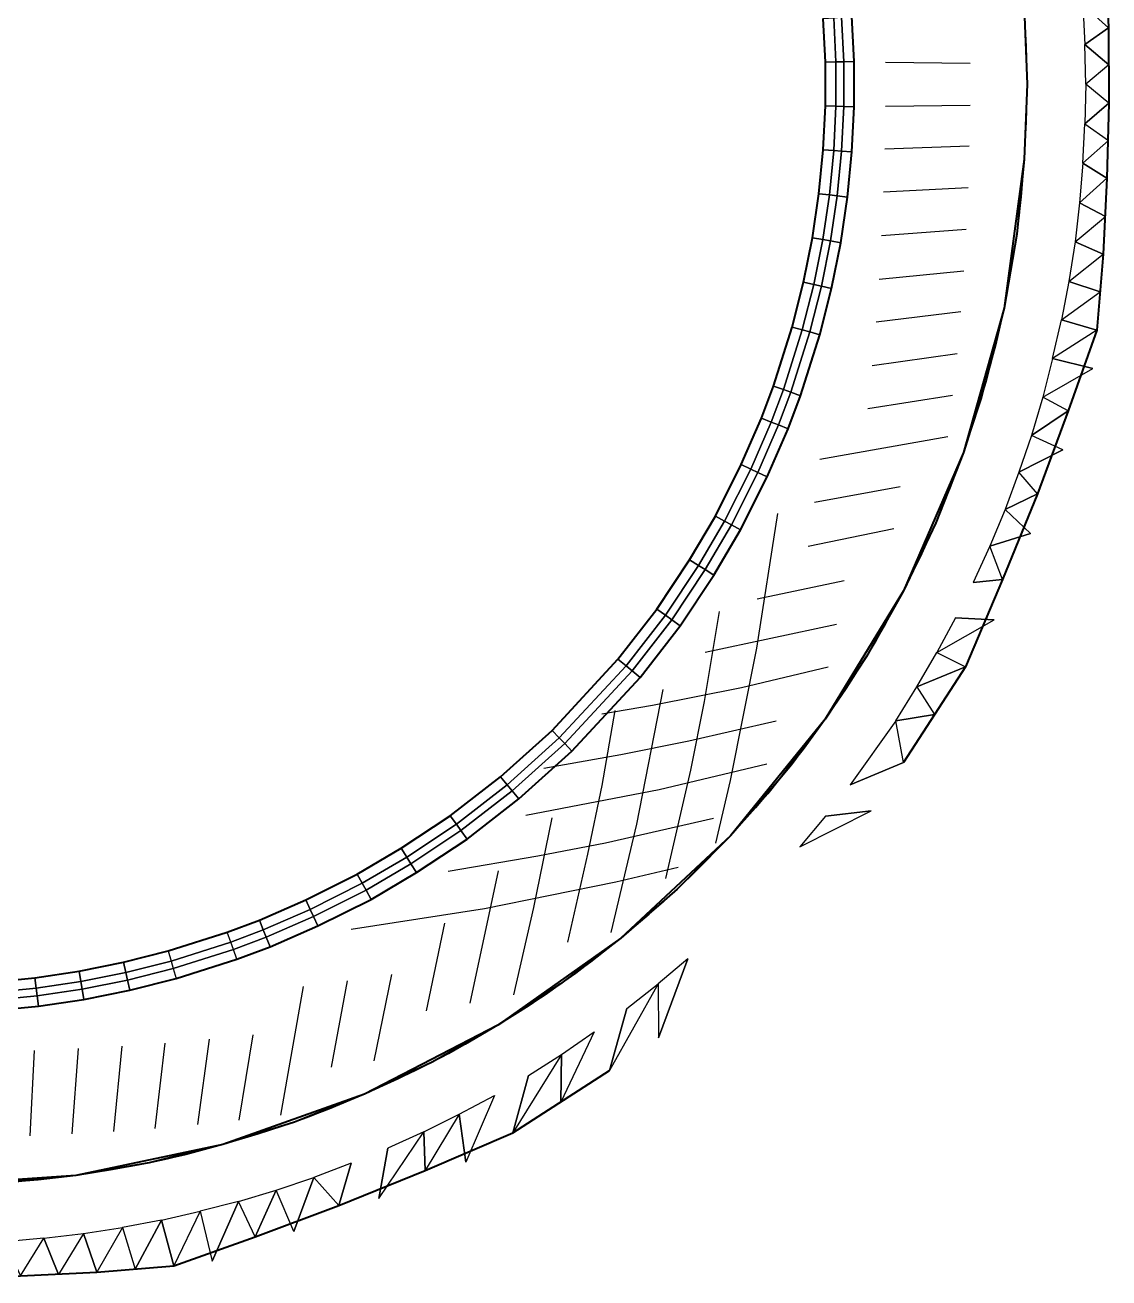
# Model space of a CAD drawing. Extents: x -24.1 to 24.1, y -24.4 to 24.4.
# Drawn here: x 2.03 to 24.15, y -24.36 to 1.2 of the extents above; entities that cross this region are included whole.
import ezdxf

# ---------------------------------------------------------------- set-up
doc = ezdxf.new("R2010")
doc.units = 0
doc.header["$MEASUREMENT"] = 0
for name, color, linetype in [('FEA1', 101, 'CONTINUOUS'), ('Mappers', 7, 'CONTINUOUS'), ('SupportsSph', 200, 'CONTINUOUS'), ('TendonPoints1', 7, 'CONTINUOUS')]:
    doc.layers.add(name, color=color, linetype=linetype)

msp = doc.modelspace()

# ---------------------------------------------------------------- linework, layer by layer
at = {"layer": 'FEA1', "color": 40, "linetype": 'ByBlock', "lineweight": 40, "ltscale": 100}
for points in [[(22.42, 1.54, 58.95), (22.48, 0, 58.95), (22.42, -1.53, 58.95), (22.01, -4.57, 58.95), (21.18, -7.52, 58.95), (19.96, -10.34, 58.95), (18.36, -12.96, 58.95), (16.43, -15.34, 58.95), (14.19, -17.43, 58.95), (11.68, -19.2, 58.95), (8.96, -20.61, 58.95), (6.07, -21.64, 58.95), (3.07, -22.27, 58.95), (0, -22.48, 58.95)], [(22.42, 1.54, 54.58), (22.48, 0, 54.58), (22.42, -1.53, 54.58), (22.27, -3.06, 54.58), (22.01, -4.57, 54.58), (21.64, -6.06, 54.58), (21.18, -7.52, 54.58), (20.62, -8.95, 54.58), (19.96, -10.34, 54.58), (19.2, -11.68, 54.58), (18.36, -12.96, 54.58), (17.43, -14.18, 54.58), (16.43, -15.34, 54.58), (15.34, -16.43, 54.58), (14.19, -17.43, 54.58), (12.96, -18.36, 54.58), (11.68, -19.2, 54.58), (10.34, -19.96, 54.58), (8.96, -20.61, 54.58), (7.53, -21.18, 54.58), (6.07, -21.64, 54.58), (4.57, -22.01, 54.58), (3.07, -22.27, 54.58), (1.53, -22.42, 54.58)], [(1.34014, -18.32202, 58.90201), (2.2363, -18.23368, 58.90243), (3.1367, -18.09958, 58.90302), (4.04304, -17.91839, 58.90334), (4.95697, -17.68817, 58.90286), (6.16106, -17.30677, 58.90218), (6.81564, -17.05952, 58.90223), (7.76431, -16.64744, 58.90322), (8.81354, -16.12087, 58.90084), (9.71007, -15.5928, 58.90324), (10.71098, -14.92847, 58.90044), (11.73631, -14.13264, 58.90235), (12.7867, -13.18861, 58.90292), (14.13264, -11.73631, 58.90235), (14.92847, -10.71098, 58.90044), (15.5928, -9.71007, 58.90324), (16.12087, -8.81354, 58.90084), (16.64744, -7.76431, 58.90322), (17.05952, -6.81564, 58.90223), (17.30677, -6.16106, 58.90218), (17.68817, -4.95697, 58.90286), (17.91839, -4.04304, 58.90334), (18.09958, -3.1367, 58.90302), (18.23368, -2.2363, 58.90243), (18.32202, -1.34014, 58.90201), (18.36617, -0.44653, 58.90162), (18.36617, 0.44653, 58.90162), (18.32202, 1.34014, 58.90201)], [(1.38287, -18.9062, 59.83309), (2.3076, -18.81505, 59.83352), (3.23671, -18.67667, 59.83413), (4.17195, -18.4897, 59.83446), (5.11502, -18.25214, 59.83397), (6.3575, -17.85858, 59.83326), (7.03295, -17.60344, 59.83331), (8.01187, -17.17823, 59.83434), (9.09455, -16.63487, 59.83188), (10.01966, -16.08996, 59.83436), (11.05249, -15.40445, 59.83147), (12.11052, -14.58325, 59.83344), (13.19439, -13.60912, 59.83403), (14.58325, -12.11052, 59.83344), (15.40445, -11.05249, 59.83147), (16.08996, -10.01966, 59.83436), (16.63487, -9.09455, 59.83188), (17.17823, -8.01187, 59.83434), (17.60344, -7.03295, 59.83331), (17.85858, -6.3575, 59.83326), (18.25214, -5.11502, 59.83397), (18.4897, -4.17195, 59.83446), (18.67667, -3.23671, 59.83413), (18.81505, -2.3076, 59.83352), (18.9062, -1.38287, 59.83309), (18.95175, -0.46076, 59.83269), (18.95175, 0.46076, 59.83269), (18.9062, 1.38287, 59.83309)]]:
    msp.add_polyline3d(points, dxfattribs=at)
at = {"layer": 'FEA1'}
for points in [[(22.42, 1.54, 58.95), (22.47, 0.38, 57.58), (22.42, 1.54, 56.77), (22.32, 2.68, 57.58)], [(22.42, 1.54, 56.77), (22.46, 0.77, 56.22), (22.42, 1.54, 55.67), (22.36, 2.3, 56.22)], [(22.42, 1.54, 55.67), (22.46, 0.77, 55.13), (22.42, 1.54, 54.58), (22.36, 2.3, 55.13)], [(22.46, 0.77, 56.22), (22.48, 0, 55.67), (22.46, 0.77, 55.13), (22.42, 1.54, 55.67)], [(22.42, 1.54, 58.95), (22.48, 0, 57.86), (22.47, 0.38, 57.58)], [(22.42, 1.54, 56.77), (22.47, 0.38, 57.58), (22.48, 0, 57.13), (22.46, 0.77, 56.22)], [(22.48, 0, 54.58), (22.42, 1.54, 54.58), (22.46, 0.77, 55.13)], [(22.42, 1.54, 58.95), (22.48, 0, 58.95), (22.48, 0, 57.86)], [(18.36617, 0.44653, 58.90162), (18.32202, 1.34014, 58.90201), (18.53445, 1.35568, 59.24059), (18.57911, 0.4517, 59.24019)], [(18.57911, 0.4517, 59.24019), (18.53445, 1.35568, 59.24059), (18.69377, 1.36734, 59.49452), (18.73881, 0.45559, 59.49412)], [(18.73881, 0.45559, 59.49412), (18.69377, 1.36734, 59.49452), (18.9062, 1.38287, 59.83309), (18.95175, 0.46076, 59.83269)], [(22.46, 0.77, 56.22), (22.48, 0, 57.13), (22.48, 0, 55.67)], [(22.46, 0.77, 55.13), (22.48, 0, 55.67), (22.48, 0, 54.58)], [(18.36617, -0.44653, 58.90162), (18.36617, 0.44653, 58.90162), (18.57911, 0.4517, 59.24019), (18.57911, -0.4517, 59.24019)], [(18.57911, -0.4517, 59.24019), (18.57911, 0.4517, 59.24019), (18.73881, 0.45559, 59.49412), (18.73881, -0.45559, 59.49412)], [(18.73881, -0.45559, 59.49412), (18.73881, 0.45559, 59.49412), (18.95175, 0.46076, 59.83269), (18.95175, -0.46076, 59.83269)], [(22.47, 0.38, 57.58), (22.48, 0, 57.86), (22.48, 0, 57.13)], [(22.46, -0.77, 56.22), (22.42, -1.53, 55.67), (22.46, -0.77, 55.13), (22.48, 0, 55.67)], [(22.48, 0, 57.13), (22.47, -0.38, 57.58), (22.42, -1.53, 56.77), (22.46, -0.77, 56.22)], [(22.42, -1.53, 58.95), (22.47, -0.38, 57.58), (22.48, 0, 57.86)], [(22.42, -1.53, 54.58), (22.48, 0, 54.58), (22.46, -0.77, 55.13)], [(22.42, -1.53, 58.95), (22.48, 0, 58.95), (22.48, 0, 57.86)], [(22.46, -0.77, 56.22), (22.48, 0, 57.13), (22.48, 0, 55.67)], [(22.46, -0.77, 55.13), (22.48, 0, 55.67), (22.48, 0, 54.58)], [(22.47, -0.38, 57.58), (22.48, 0, 57.86), (22.48, 0, 57.13)], [(18.32202, -1.34014, 58.90201), (18.36617, -0.44653, 58.90162), (18.57911, -0.4517, 59.24019), (18.53445, -1.35568, 59.24059)], [(18.53445, -1.35568, 59.24059), (18.57911, -0.4517, 59.24019), (18.73881, -0.45559, 59.49412), (18.69377, -1.36734, 59.49452)], [(18.69377, -1.36734, 59.49452), (18.73881, -0.45559, 59.49412), (18.95175, -0.46076, 59.83269), (18.9062, -1.38287, 59.83309)], [(22.42, -1.53, 58.95), (22.32, -2.68, 57.58), (22.42, -1.53, 56.77), (22.47, -0.38, 57.58)], [(22.42, -1.53, 55.67), (22.36, -2.3, 55.13), (22.42, -1.53, 54.58), (22.46, -0.77, 55.13)], [(22.42, -1.53, 56.77), (22.36, -2.3, 56.22), (22.42, -1.53, 55.67), (22.46, -0.77, 56.22)], [(18.23368, -2.2363, 58.90243), (18.32202, -1.34014, 58.90201), (18.53445, -1.35568, 59.24059), (18.44509, -2.26223, 59.24101)], [(18.44509, -2.26223, 59.24101), (18.53445, -1.35568, 59.24059), (18.69377, -1.36734, 59.49452), (18.60364, -2.28167, 59.49494)], [(18.60364, -2.28167, 59.49494), (18.69377, -1.36734, 59.49452), (18.9062, -1.38287, 59.83309), (18.81505, -2.3076, 59.83352)], [(22.42, -1.53, 58.95), (22.01, -4.57, 58.95), (22.27, -3.06, 57.86)], [(22.36, -2.3, 56.22), (22.27, -3.06, 55.67), (22.36, -2.3, 55.13), (22.42, -1.53, 55.67)], [(22.32, -2.68, 57.58), (22.27, -3.06, 57.13), (22.36, -2.3, 56.22), (22.42, -1.53, 56.77)], [(22.42, -1.53, 58.95), (22.27, -3.06, 57.86), (22.32, -2.68, 57.58)], [(22.27, -3.06, 54.58), (22.42, -1.53, 54.58), (22.36, -2.3, 55.13)], [(18.09958, -3.1367, 58.90302), (18.23368, -2.2363, 58.90243), (18.44509, -2.26223, 59.24101), (18.30943, -3.17307, 59.24161)], [(18.30943, -3.17307, 59.24161), (18.44509, -2.26223, 59.24101), (18.60364, -2.28167, 59.49494), (18.46682, -3.20035, 59.49555)], [(18.46682, -3.20035, 59.49555), (18.60364, -2.28167, 59.49494), (18.81505, -2.3076, 59.83352), (18.67667, -3.23671, 59.83413)], [(22.27, -3.06, 55.67), (22.15, -3.82, 55.13), (22.27, -3.06, 54.58), (22.36, -2.3, 55.13)], [(22.36, -2.3, 56.22), (22.27, -3.06, 57.13), (22.15, -3.82, 56.22), (22.27, -3.06, 55.67)], [(22.32, -2.68, 57.58), (22.27, -3.06, 57.86), (22.21, -3.44, 57.58), (22.27, -3.06, 57.13)], [(22.15, -3.82, 56.22), (22.01, -4.57, 55.67), (22.15, -3.82, 55.13), (22.27, -3.06, 55.67)], [(22.27, -3.06, 57.13), (22.21, -3.44, 57.58), (22.01, -4.57, 56.77), (22.15, -3.82, 56.22)], [(22.01, -4.57, 58.95), (22.21, -3.44, 57.58), (22.27, -3.06, 57.86)], [(22.01, -4.57, 54.58), (22.27, -3.06, 54.58), (22.15, -3.82, 55.13)], [(17.91839, -4.04304, 58.90334), (18.09958, -3.1367, 58.90302), (18.30943, -3.17307, 59.24161), (18.12614, -4.08992, 59.24193)], [(18.12614, -4.08992, 59.24193), (18.30943, -3.17307, 59.24161), (18.46682, -3.20035, 59.49555), (18.28195, -4.12507, 59.49587)], [(18.28195, -4.12507, 59.49587), (18.46682, -3.20035, 59.49555), (18.67667, -3.23671, 59.83413), (18.4897, -4.17195, 59.83446)], [(22.01, -4.57, 58.95), (21.74, -5.7, 57.58), (22.01, -4.57, 56.77), (22.21, -3.44, 57.58)], [(22.01, -4.57, 55.67), (21.84, -5.32, 55.13), (22.01, -4.57, 54.58), (22.15, -3.82, 55.13)], [(22.01, -4.57, 56.77), (21.84, -5.32, 56.22), (22.01, -4.57, 55.67), (22.15, -3.82, 56.22)], [(17.68817, -4.95697, 58.90286), (17.91839, -4.04304, 58.90334), (18.12614, -4.08992, 59.24193), (17.89325, -5.01444, 59.24145)], [(17.89325, -5.01444, 59.24145), (18.12614, -4.08992, 59.24193), (18.28195, -4.12507, 59.49587), (18.04706, -5.05755, 59.49538)], [(18.04706, -5.05755, 59.49538), (18.28195, -4.12507, 59.49587), (18.4897, -4.17195, 59.83446), (18.25214, -5.11502, 59.83397)], [(22.01, -4.57, 58.95), (21.18, -7.52, 58.95), (21.64, -6.06, 57.86)], [(21.84, -5.32, 56.22), (21.64, -6.06, 55.67), (21.84, -5.32, 55.13), (22.01, -4.57, 55.67)], [(22.01, -4.57, 56.77), (21.74, -5.7, 57.58), (21.64, -6.06, 57.13), (21.84, -5.32, 56.22)], [(22.01, -4.57, 58.95), (21.64, -6.06, 57.86), (21.74, -5.7, 57.58)], [(21.64, -6.06, 54.58), (22.01, -4.57, 54.58), (21.84, -5.32, 55.13)], [(17.30677, -6.16106, 58.90218), (17.68817, -4.95697, 58.90286), (17.89325, -5.01444, 59.24145), (17.50743, -6.23249, 59.24075)], [(17.50743, -6.23249, 59.24075), (17.89325, -5.01444, 59.24145), (18.04706, -5.05755, 59.49538), (17.65792, -6.28606, 59.49469)], [(17.65792, -6.28606, 59.49469), (18.04706, -5.05755, 59.49538), (18.25214, -5.11502, 59.83397), (17.85858, -6.3575, 59.83326)], [(21.64, -6.06, 55.67), (21.42, -6.8, 55.13), (21.64, -6.06, 54.58), (21.84, -5.32, 55.13)], [(21.84, -5.32, 56.22), (21.64, -6.06, 57.13), (21.42, -6.8, 56.22), (21.64, -6.06, 55.67)], [(21.74, -5.7, 57.58), (21.64, -6.06, 57.86), (21.54, -6.43, 57.58), (21.64, -6.06, 57.13)], [(21.42, -6.8, 56.22), (21.18, -7.52, 55.67), (21.42, -6.8, 55.13), (21.64, -6.06, 55.67)], [(21.64, -6.06, 57.13), (21.54, -6.43, 57.58), (21.18, -7.52, 56.77), (21.42, -6.8, 56.22)], [(21.18, -7.52, 58.95), (21.54, -6.43, 57.58), (21.64, -6.06, 57.86)], [(21.18, -7.52, 54.58), (21.64, -6.06, 54.58), (21.42, -6.8, 55.13)], [(17.05952, -6.81564, 58.90223), (17.30677, -6.16106, 58.90218), (17.50743, -6.23249, 59.24075), (17.25731, -6.89466, 59.2408)], [(17.25731, -6.89466, 59.2408), (17.50743, -6.23249, 59.24075), (17.65792, -6.28606, 59.49469), (17.40565, -6.95393, 59.49473)], [(17.40565, -6.95393, 59.49473), (17.65792, -6.28606, 59.49469), (17.85858, -6.3575, 59.83326), (17.60344, -7.03295, 59.83331)], [(21.18, -7.52, 58.95), (20.76, -8.6, 57.58), (21.18, -7.52, 56.77), (21.54, -6.43, 57.58)], [(16.64744, -7.76431, 58.90322), (17.05952, -6.81564, 58.90223), (17.25731, -6.89466, 59.2408), (16.84046, -7.85433, 59.24181)], [(16.84046, -7.85433, 59.24181), (17.25731, -6.89466, 59.2408), (17.40565, -6.95393, 59.49473), (16.98522, -7.92185, 59.49575)], [(21.18, -7.52, 55.67), (20.91, -8.24, 55.13), (21.18, -7.52, 54.58), (21.42, -6.8, 55.13)], [(21.18, -7.52, 56.77), (20.91, -8.24, 56.22), (21.18, -7.52, 55.67), (21.42, -6.8, 56.22)], [(16.98522, -7.92185, 59.49575), (17.40565, -6.95393, 59.49473), (17.60344, -7.03295, 59.83331), (17.17823, -8.01187, 59.83434)], [(21.18, -7.52, 58.95), (19.96, -10.34, 58.95), (20.62, -8.95, 57.86)], [(20.76, -8.6, 57.58), (20.62, -8.95, 57.13), (20.91, -8.24, 56.22), (21.18, -7.52, 56.77)], [(20.91, -8.24, 56.22), (20.62, -8.95, 55.67), (20.91, -8.24, 55.13), (21.18, -7.52, 55.67)], [(21.18, -7.52, 58.95), (20.62, -8.95, 57.86), (20.76, -8.6, 57.58)], [(20.62, -8.95, 54.58), (21.18, -7.52, 54.58), (20.91, -8.24, 55.13)], [(16.12087, -8.81354, 58.90084), (16.64744, -7.76431, 58.90322), (16.84046, -7.85433, 59.24181), (16.30778, -8.91572, 59.2394)], [(16.30778, -8.91572, 59.2394), (16.84046, -7.85433, 59.24181), (16.98522, -7.92185, 59.49575), (16.44796, -8.99236, 59.49332)], [(16.44796, -8.99236, 59.49332), (16.98522, -7.92185, 59.49575), (17.17823, -8.01187, 59.83434), (16.63487, -9.09455, 59.83188)], [(20.62, -8.95, 55.67), (20.3, -9.66, 55.13), (20.62, -8.95, 54.58), (20.91, -8.24, 55.13)], [(20.91, -8.24, 56.22), (20.62, -8.95, 57.13), (20.3, -9.66, 56.22), (20.62, -8.95, 55.67)], [(20.76, -8.6, 57.58), (20.62, -8.95, 57.86), (20.46, -9.3, 57.58), (20.62, -8.95, 57.13)], [(15.5928, -9.71007, 58.90324), (16.12087, -8.81354, 58.90084), (16.30778, -8.91572, 59.2394), (15.77358, -9.82265, 59.24183)], [(15.77358, -9.82265, 59.24183), (16.30778, -8.91572, 59.2394), (16.44796, -8.99236, 59.49332), (15.90917, -9.90708, 59.49577)], [(15.90917, -9.90708, 59.49577), (16.44796, -8.99236, 59.49332), (16.63487, -9.09455, 59.83188), (16.08996, -10.01966, 59.83436)], [(20.3, -9.66, 56.22), (19.96, -10.34, 55.67), (20.3, -9.66, 55.13), (20.62, -8.95, 55.67)], [(20.62, -8.95, 57.13), (20.46, -9.3, 57.58), (19.96, -10.34, 56.77), (20.3, -9.66, 56.22)], [(19.96, -10.34, 58.95), (20.46, -9.3, 57.58), (20.62, -8.95, 57.86)], [(19.96, -10.34, 54.58), (20.62, -8.95, 54.58), (20.3, -9.66, 55.13)], [(19.96, -10.34, 58.95), (19.4, -11.35, 57.58), (19.96, -10.34, 56.77), (20.46, -9.3, 57.58)], [(14.92847, -10.71098, 58.90044), (15.5928, -9.71007, 58.90324), (15.77358, -9.82265, 59.24183), (15.10155, -10.83516, 59.239)], [(19.96, -10.34, 55.67), (19.59, -11.01, 55.13), (19.96, -10.34, 54.58), (20.3, -9.66, 55.13)], [(19.96, -10.34, 56.77), (19.59, -11.01, 56.22), (19.96, -10.34, 55.67), (20.3, -9.66, 56.22)], [(15.10155, -10.83516, 59.239), (15.77358, -9.82265, 59.24183), (15.90917, -9.90708, 59.49577), (15.23136, -10.9283, 59.49292)], [(15.23136, -10.9283, 59.49292), (15.90917, -9.90708, 59.49577), (16.08996, -10.01966, 59.83436), (15.40445, -11.05249, 59.83147)], [(19.96, -10.34, 58.95), (18.36, -12.96, 58.95), (19.2, -11.68, 57.86)], [(19.4, -11.35, 57.58), (19.2, -11.68, 57.13), (19.59, -11.01, 56.22), (19.96, -10.34, 56.77)], [(19.59, -11.01, 56.22), (19.2, -11.68, 55.67), (19.59, -11.01, 55.13), (19.96, -10.34, 55.67)], [(19.96, -10.34, 58.95), (19.2, -11.68, 57.86), (19.4, -11.35, 57.58)], [(19.2, -11.68, 54.58), (19.96, -10.34, 54.58), (19.59, -11.01, 55.13)], [(14.13264, -11.73631, 58.90235), (14.92847, -10.71098, 58.90044), (15.10155, -10.83516, 59.239), (14.2965, -11.87239, 59.24093)], [(14.2965, -11.87239, 59.24093), (15.10155, -10.83516, 59.239), (15.23136, -10.9283, 59.49292), (14.41939, -11.97444, 59.49486)], [(14.41939, -11.97444, 59.49486), (15.23136, -10.9283, 59.49292), (15.40445, -11.05249, 59.83147), (14.58325, -12.11052, 59.83344)], [(19.2, -11.68, 55.67), (18.79, -12.33, 55.13), (19.2, -11.68, 54.58), (19.59, -11.01, 55.13)], [(19.59, -11.01, 56.22), (19.2, -11.68, 57.13), (18.79, -12.33, 56.22), (19.2, -11.68, 55.67)], [(19.4, -11.35, 57.58), (19.2, -11.68, 57.86), (19, -12, 57.58), (19.2, -11.68, 57.13)], [(12.7867, -13.18861, 58.90292), (14.13264, -11.73631, 58.90235), (14.2965, -11.87239, 59.24093), (12.93495, -13.34152, 59.24151)], [(19.2, -11.68, 57.13), (19, -12, 57.58), (18.36, -12.96, 56.77), (18.79, -12.33, 56.22)], [(18.79, -12.33, 56.22), (18.36, -12.96, 55.67), (18.79, -12.33, 55.13), (19.2, -11.68, 55.67)], [(18.36, -12.96, 58.95), (19, -12, 57.58), (19.2, -11.68, 57.86)], [(18.36, -12.96, 54.58), (19.2, -11.68, 54.58), (18.79, -12.33, 55.13)], [(12.93495, -13.34152, 59.24151), (14.2965, -11.87239, 59.24093), (14.41939, -11.97444, 59.49486), (13.04614, -13.45621, 59.49545)], [(13.04614, -13.45621, 59.49545), (14.41939, -11.97444, 59.49486), (14.58325, -12.11052, 59.83344), (13.19439, -13.60912, 59.83403)], [(18.36, -12.96, 58.95), (17.67, -13.89, 57.58), (18.36, -12.96, 56.77), (19, -12, 57.58)], [(18.36, -12.96, 55.67), (17.91, -13.58, 55.13), (18.36, -12.96, 54.58), (18.79, -12.33, 55.13)], [(18.36, -12.96, 56.77), (17.91, -13.58, 56.22), (18.36, -12.96, 55.67), (18.79, -12.33, 56.22)], [(18.36, -12.96, 58.95), (16.43, -15.34, 58.95), (17.43, -14.18, 57.86)], [(17.91, -13.58, 56.22), (17.43, -14.18, 55.67), (17.91, -13.58, 55.13), (18.36, -12.96, 55.67)], [(18.36, -12.96, 56.77), (17.67, -13.89, 57.58), (17.43, -14.18, 57.13), (17.91, -13.58, 56.22)], [(18.36, -12.96, 58.95), (17.43, -14.18, 57.86), (17.67, -13.89, 57.58)], [(17.43, -14.18, 54.58), (18.36, -12.96, 54.58), (17.91, -13.58, 55.13)], [(11.73631, -14.13264, 58.90235), (12.7867, -13.18861, 58.90292), (12.93495, -13.34152, 59.24151), (11.87239, -14.2965, 59.24093)], [(11.87239, -14.2965, 59.24093), (12.93495, -13.34152, 59.24151), (13.04614, -13.45621, 59.49545), (11.97444, -14.41939, 59.49486)], [(11.97444, -14.41939, 59.49486), (13.04614, -13.45621, 59.49545), (13.19439, -13.60912, 59.83403), (12.11052, -14.58325, 59.83344)], [(17.43, -14.18, 55.67), (16.94, -14.77, 55.13), (17.43, -14.18, 54.58), (17.91, -13.58, 55.13)], [(17.91, -13.58, 56.22), (17.43, -14.18, 57.13), (16.94, -14.77, 56.22), (17.43, -14.18, 55.67)], [(17.67, -13.89, 57.58), (17.43, -14.18, 57.86), (17.19, -14.48, 57.58), (17.43, -14.18, 57.13)], [(10.71098, -14.92847, 58.90044), (11.73631, -14.13264, 58.90235), (11.87239, -14.2965, 59.24093), (10.83516, -15.10155, 59.239)], [(10.83516, -15.10155, 59.239), (11.87239, -14.2965, 59.24093), (11.97444, -14.41939, 59.49486), (10.9283, -15.23136, 59.49292)], [(16.94, -14.77, 56.22), (16.43, -15.34, 55.67), (16.94, -14.77, 55.13), (17.43, -14.18, 55.67)], [(17.43, -14.18, 57.13), (17.19, -14.48, 57.58), (16.43, -15.34, 56.77), (16.94, -14.77, 56.22)], [(16.43, -15.34, 58.95), (17.19, -14.48, 57.58), (17.43, -14.18, 57.86)], [(16.43, -15.34, 54.58), (17.43, -14.18, 54.58), (16.94, -14.77, 55.13)], [(10.9283, -15.23136, 59.49292), (11.97444, -14.41939, 59.49486), (12.11052, -14.58325, 59.83344), (11.05249, -15.40445, 59.83147)], [(16.43, -15.34, 58.95), (15.62, -16.16, 57.58), (16.43, -15.34, 56.77), (17.19, -14.48, 57.58)], [(16.43, -15.34, 55.67), (15.89, -15.89, 55.13), (16.43, -15.34, 54.58), (16.94, -14.77, 55.13)], [(16.43, -15.34, 56.77), (15.89, -15.89, 56.22), (16.43, -15.34, 55.67), (16.94, -14.77, 56.22)], [(9.71007, -15.5928, 58.90324), (10.71098, -14.92847, 58.90044), (10.83516, -15.10155, 59.239), (9.82265, -15.77358, 59.24183)], [(9.82265, -15.77358, 59.24183), (10.83516, -15.10155, 59.239), (10.9283, -15.23136, 59.49292), (9.90708, -15.90917, 59.49577)], [(9.90708, -15.90917, 59.49577), (10.9283, -15.23136, 59.49292), (11.05249, -15.40445, 59.83147), (10.01966, -16.08996, 59.83436)], [(8.81354, -16.12087, 58.90084), (9.71007, -15.5928, 58.90324), (9.82265, -15.77358, 59.24183), (8.91572, -16.30778, 59.2394)], [(16.43, -15.34, 58.95), (14.19, -17.43, 58.95), (15.34, -16.43, 57.86)], [(15.89, -15.89, 56.22), (15.34, -16.43, 55.67), (15.89, -15.89, 55.13), (16.43, -15.34, 55.67)], [(16.43, -15.34, 56.77), (15.62, -16.16, 57.58), (15.34, -16.43, 57.13), (15.89, -15.89, 56.22)], [(16.43, -15.34, 58.95), (15.34, -16.43, 57.86), (15.62, -16.16, 57.58)], [(15.34, -16.43, 54.58), (16.43, -15.34, 54.58), (15.89, -15.89, 55.13)], [(8.91572, -16.30778, 59.2394), (9.82265, -15.77358, 59.24183), (9.90708, -15.90917, 59.49577), (8.99236, -16.44796, 59.49332)], [(8.99236, -16.44796, 59.49332), (9.90708, -15.90917, 59.49577), (10.01966, -16.08996, 59.83436), (9.09455, -16.63487, 59.83188)], [(15.34, -16.43, 55.67), (14.77, -16.94, 55.13), (15.34, -16.43, 54.58), (15.89, -15.89, 55.13)], [(15.89, -15.89, 56.22), (15.34, -16.43, 57.13), (14.77, -16.94, 56.22), (15.34, -16.43, 55.67)], [(7.76431, -16.64744, 58.90322), (8.81354, -16.12087, 58.90084), (8.91572, -16.30778, 59.2394), (7.85433, -16.84046, 59.24181)], [(7.85433, -16.84046, 59.24181), (8.91572, -16.30778, 59.2394), (8.99236, -16.44796, 59.49332), (7.92185, -16.98522, 59.49575)], [(15.62, -16.16, 57.58), (15.34, -16.43, 57.86), (15.06, -16.68, 57.58), (15.34, -16.43, 57.13)], [(7.92185, -16.98522, 59.49575), (8.99236, -16.44796, 59.49332), (9.09455, -16.63487, 59.83188), (8.01187, -17.17823, 59.83434)], [(14.77, -16.94, 56.22), (14.19, -17.43, 55.67), (14.77, -16.94, 55.13), (15.34, -16.43, 55.67)], [(15.34, -16.43, 57.13), (15.06, -16.68, 57.58), (14.19, -17.43, 56.77), (14.77, -16.94, 56.22)], [(14.19, -17.43, 58.95), (15.06, -16.68, 57.58), (15.34, -16.43, 57.86)], [(14.19, -17.43, 54.58), (15.34, -16.43, 54.58), (14.77, -16.94, 55.13)], [(6.81564, -17.05952, 58.90223), (7.76431, -16.64744, 58.90322), (7.85433, -16.84046, 59.24181), (6.89466, -17.25731, 59.2408)], [(6.89466, -17.25731, 59.2408), (7.85433, -16.84046, 59.24181), (7.92185, -16.98522, 59.49575), (6.95393, -17.40565, 59.49473)], [(14.19, -17.43, 58.95), (13.27, -18.14, 57.58), (14.19, -17.43, 56.77), (15.06, -16.68, 57.58)], [(6.16106, -17.30677, 58.90218), (6.81564, -17.05952, 58.90223), (6.89466, -17.25731, 59.2408), (6.23249, -17.50743, 59.24075)], [(6.95393, -17.40565, 59.49473), (7.92185, -16.98522, 59.49575), (8.01187, -17.17823, 59.83434), (7.03295, -17.60344, 59.83331)], [(14.19, -17.43, 55.67), (13.58, -17.91, 55.13), (14.19, -17.43, 54.58), (14.77, -16.94, 55.13)], [(14.19, -17.43, 56.77), (13.58, -17.91, 56.22), (14.19, -17.43, 55.67), (14.77, -16.94, 56.22)], [(6.16106, -17.30677, 58.90218), (4.95697, -17.68817, 58.90286), (5.01444, -17.89325, 59.24145), (6.23249, -17.50743, 59.24075)], [(6.23249, -17.50743, 59.24075), (6.89466, -17.25731, 59.2408), (6.95393, -17.40565, 59.49473), (6.28606, -17.65792, 59.49469)], [(6.23249, -17.50743, 59.24075), (5.01444, -17.89325, 59.24145), (5.05755, -18.04706, 59.49538), (6.28606, -17.65792, 59.49469)], [(6.28606, -17.65792, 59.49469), (6.95393, -17.40565, 59.49473), (7.03295, -17.60344, 59.83331), (6.3575, -17.85858, 59.83326)], [(14.19, -17.43, 58.95), (11.68, -19.2, 58.95), (12.96, -18.36, 57.86)], [(13.58, -17.91, 56.22), (12.96, -18.36, 55.67), (13.58, -17.91, 55.13), (14.19, -17.43, 55.67)], [(13.27, -18.14, 57.58), (12.96, -18.36, 57.13), (13.58, -17.91, 56.22), (14.19, -17.43, 56.77)], [(14.19, -17.43, 58.95), (12.96, -18.36, 57.86), (13.27, -18.14, 57.58)], [(12.96, -18.36, 54.58), (14.19, -17.43, 54.58), (13.58, -17.91, 55.13)], [(4.04304, -17.91839, 58.90334), (4.95697, -17.68817, 58.90286), (5.01444, -17.89325, 59.24145), (4.08992, -18.12614, 59.24193)], [(4.08992, -18.12614, 59.24193), (5.01444, -17.89325, 59.24145), (5.05755, -18.04706, 59.49538), (4.12507, -18.28195, 59.49587)], [(6.28606, -17.65792, 59.49469), (5.05755, -18.04706, 59.49538), (5.11502, -18.25214, 59.83397), (6.3575, -17.85858, 59.83326)], [(2.2363, -18.23368, 58.90243), (3.1367, -18.09958, 58.90302), (3.17307, -18.30943, 59.24161), (2.26223, -18.44509, 59.24101)], [(3.1367, -18.09958, 58.90302), (4.04304, -17.91839, 58.90334), (4.08992, -18.12614, 59.24193), (3.17307, -18.30943, 59.24161)], [(3.17307, -18.30943, 59.24161), (4.08992, -18.12614, 59.24193), (4.12507, -18.28195, 59.49587), (3.20035, -18.46682, 59.49555)], [(4.12507, -18.28195, 59.49587), (5.05755, -18.04706, 59.49538), (5.11502, -18.25214, 59.83397), (4.17195, -18.4897, 59.83446)], [(12.96, -18.36, 55.67), (12.32, -18.8, 55.13), (12.96, -18.36, 54.58), (13.58, -17.91, 55.13)], [(13.58, -17.91, 56.22), (12.96, -18.36, 57.13), (12.32, -18.8, 56.22), (12.96, -18.36, 55.67)], [(13.27, -18.14, 57.58), (12.96, -18.36, 57.86), (12.65, -18.58, 57.58), (12.96, -18.36, 57.13)], [(1.34014, -18.32202, 58.90201), (2.2363, -18.23368, 58.90243), (2.26223, -18.44509, 59.24101), (1.35568, -18.53445, 59.24059)], [(2.26223, -18.44509, 59.24101), (3.17307, -18.30943, 59.24161), (3.20035, -18.46682, 59.49555), (2.28167, -18.60364, 59.49494)], [(3.20035, -18.46682, 59.49555), (4.12507, -18.28195, 59.49587), (4.17195, -18.4897, 59.83446), (3.23671, -18.67667, 59.83413)], [(12.32, -18.8, 56.22), (11.68, -19.2, 55.67), (12.32, -18.8, 55.13), (12.96, -18.36, 55.67)], [(12.96, -18.36, 57.13), (12.65, -18.58, 57.58), (11.68, -19.2, 56.77), (12.32, -18.8, 56.22)], [(11.68, -19.2, 58.95), (12.65, -18.58, 57.58), (12.96, -18.36, 57.86)], [(11.68, -19.2, 54.58), (12.96, -18.36, 54.58), (12.32, -18.8, 55.13)], [(1.35568, -18.53445, 59.24059), (2.26223, -18.44509, 59.24101), (2.28167, -18.60364, 59.49494), (1.36734, -18.69377, 59.49452)], [(1.36734, -18.69377, 59.49452), (2.28167, -18.60364, 59.49494), (2.3076, -18.81505, 59.83352), (1.38287, -18.9062, 59.83309)], [(2.28167, -18.60364, 59.49494), (3.20035, -18.46682, 59.49555), (3.23671, -18.67667, 59.83413), (2.3076, -18.81505, 59.83352)], [(11.68, -19.2, 58.95), (10.68, -19.78, 57.58), (11.68, -19.2, 56.77), (12.65, -18.58, 57.58)], [(11.68, -19.2, 55.67), (11.02, -19.59, 55.13), (11.68, -19.2, 54.58), (12.32, -18.8, 55.13)], [(11.68, -19.2, 56.77), (11.02, -19.59, 56.22), (11.68, -19.2, 55.67), (12.32, -18.8, 56.22)], [(11.68, -19.2, 58.95), (8.96, -20.61, 58.95), (10.34, -19.96, 57.86)], [(11.02, -19.59, 56.22), (10.34, -19.96, 55.67), (11.02, -19.59, 55.13), (11.68, -19.2, 55.67)], [(11.68, -19.2, 56.77), (10.68, -19.78, 57.58), (10.34, -19.96, 57.13), (11.02, -19.59, 56.22)], [(11.68, -19.2, 58.95), (10.34, -19.96, 57.86), (10.68, -19.78, 57.58)], [(10.34, -19.96, 54.58), (11.68, -19.2, 54.58), (11.02, -19.59, 55.13)], [(10.34, -19.96, 55.67), (9.65, -20.3, 55.13), (10.34, -19.96, 54.58), (11.02, -19.59, 55.13)], [(11.02, -19.59, 56.22), (10.34, -19.96, 57.13), (9.65, -20.3, 56.22), (10.34, -19.96, 55.67)], [(10.68, -19.78, 57.58), (10.34, -19.96, 57.86), (10, -20.13, 57.58), (10.34, -19.96, 57.13)], [(8.96, -20.61, 58.95), (7.88, -21.05, 57.58), (8.96, -20.61, 56.77), (10, -20.13, 57.58)], [(9.65, -20.3, 56.22), (8.96, -20.61, 55.67), (9.65, -20.3, 55.13), (10.34, -19.96, 55.67)], [(10.34, -19.96, 57.13), (10, -20.13, 57.58), (8.96, -20.61, 56.77), (9.65, -20.3, 56.22)], [(8.96, -20.61, 58.95), (10, -20.13, 57.58), (10.34, -19.96, 57.86)], [(8.96, -20.61, 54.58), (10.34, -19.96, 54.58), (9.65, -20.3, 55.13)], [(8.96, -20.61, 55.67), (8.25, -20.91, 55.13), (8.96, -20.61, 54.58), (9.65, -20.3, 55.13)], [(8.96, -20.61, 56.77), (8.25, -20.91, 56.22), (8.96, -20.61, 55.67), (9.65, -20.3, 56.22)], [(8.96, -20.61, 58.95), (6.07, -21.64, 58.95), (7.53, -21.18, 57.86)], [(8.25, -20.91, 56.22), (7.53, -21.18, 55.67), (8.25, -20.91, 55.13), (8.96, -20.61, 55.67)], [(7.88, -21.05, 57.58), (7.53, -21.18, 57.13), (8.25, -20.91, 56.22), (8.96, -20.61, 56.77)], [(8.96, -20.61, 58.95), (7.53, -21.18, 57.86), (7.88, -21.05, 57.58)], [(7.53, -21.18, 54.58), (8.96, -20.61, 54.58), (8.25, -20.91, 55.13)], [(7.53, -21.18, 55.67), (6.8, -21.42, 55.13), (7.53, -21.18, 54.58), (8.25, -20.91, 55.13)], [(8.25, -20.91, 56.22), (7.53, -21.18, 57.13), (6.8, -21.42, 56.22), (7.53, -21.18, 55.67)], [(6.8, -21.42, 56.22), (6.07, -21.64, 55.67), (6.8, -21.42, 55.13), (7.53, -21.18, 55.67)], [(7.53, -21.18, 57.13), (7.17, -21.3, 57.58), (6.07, -21.64, 56.77), (6.8, -21.42, 56.22)], [(6.07, -21.64, 58.95), (7.17, -21.3, 57.58), (7.53, -21.18, 57.86)], [(6.07, -21.64, 54.58), (7.53, -21.18, 54.58), (6.8, -21.42, 55.13)], [(7.88, -21.05, 57.58), (7.53, -21.18, 57.86), (7.17, -21.3, 57.58), (7.53, -21.18, 57.13)], [(6.07, -21.64, 58.95), (4.94, -21.93, 57.58), (6.07, -21.64, 56.77), (7.17, -21.3, 57.58)], [(6.07, -21.64, 55.67), (5.32, -21.84, 55.13), (6.07, -21.64, 54.58), (6.8, -21.42, 55.13)], [(6.07, -21.64, 56.77), (5.32, -21.84, 56.22), (6.07, -21.64, 55.67), (6.8, -21.42, 56.22)], [(6.07, -21.64, 58.95), (3.07, -22.27, 58.95), (4.57, -22.01, 57.86)], [(5.32, -21.84, 56.22), (4.57, -22.01, 55.67), (5.32, -21.84, 55.13), (6.07, -21.64, 55.67)], [(4.94, -21.93, 57.58), (4.57, -22.01, 57.13), (5.32, -21.84, 56.22), (6.07, -21.64, 56.77)], [(6.07, -21.64, 58.95), (4.57, -22.01, 57.86), (4.94, -21.93, 57.58)], [(4.57, -22.01, 54.58), (6.07, -21.64, 54.58), (5.32, -21.84, 55.13)], [(4.57, -22.01, 55.67), (3.82, -22.15, 55.13), (4.57, -22.01, 54.58), (5.32, -21.84, 55.13)], [(5.32, -21.84, 56.22), (4.57, -22.01, 57.13), (3.82, -22.15, 56.22), (4.57, -22.01, 55.67)], [(4.94, -21.93, 57.58), (4.57, -22.01, 57.86), (4.2, -22.08, 57.58), (4.57, -22.01, 57.13)], [(3.07, -22.27, 58.95), (1.91, -22.39, 57.58), (3.07, -22.27, 56.77), (4.2, -22.08, 57.58)], [(3.07, -22.27, 55.67), (2.3, -22.36, 55.13), (3.07, -22.27, 54.58), (3.82, -22.15, 55.13)], [(3.07, -22.27, 56.77), (2.3, -22.36, 56.22), (3.07, -22.27, 55.67), (3.82, -22.15, 56.22)], [(3.82, -22.15, 56.22), (3.07, -22.27, 55.67), (3.82, -22.15, 55.13), (4.57, -22.01, 55.67)], [(4.57, -22.01, 57.13), (4.2, -22.08, 57.58), (3.07, -22.27, 56.77), (3.82, -22.15, 56.22)], [(3.07, -22.27, 58.95), (4.2, -22.08, 57.58), (4.57, -22.01, 57.86)], [(3.07, -22.27, 54.58), (4.57, -22.01, 54.58), (3.82, -22.15, 55.13)], [(3.07, -22.27, 58.95), (0, -22.48, 58.95), (1.53, -22.42, 57.86)], [(1.53, -22.42, 55.67), (0.76, -22.46, 55.13), (1.53, -22.42, 54.58), (2.3, -22.36, 55.13)], [(2.3, -22.36, 56.22), (1.53, -22.42, 57.13), (0.76, -22.46, 56.22), (1.53, -22.42, 55.67)], [(2.3, -22.36, 56.22), (1.53, -22.42, 55.67), (2.3, -22.36, 55.13), (3.07, -22.27, 55.67)], [(3.07, -22.27, 56.77), (1.91, -22.39, 57.58), (1.53, -22.42, 57.13), (2.3, -22.36, 56.22)], [(3.07, -22.27, 58.95), (1.53, -22.42, 57.86), (1.91, -22.39, 57.58)], [(1.53, -22.42, 54.58), (3.07, -22.27, 54.58), (2.3, -22.36, 55.13)]]:
    msp.add_3dface(points, dxfattribs=at)
at = {"layer": 'Mappers', "color": 1, "linetype": 'ByBlock', "lineweight": 40, "ltscale": 100}
msp.add_polyline3d([(19.3, 14.83, 54.71), (20.59, 12.86, 54.77), (21.81, 10.93, 54.66), (22.55, 9.17, 54.71), (23.21, 7.46, 54.67), (23.82, 5.8, 54.54), (23.97, 4.24, 54.71), (24.08, 2.7, 54.82), (24.14, 1.15, 54.88), (24.15, -0.39, 54.89), (24.11, -1.92, 54.86), (24.03, -3.47, 54.77), (23.9, -5.02, 54.63), (23.32, -6.67, 54.79), (22.69, -8.36, 54.86), (21.98, -10.11, 54.85), (21.22, -11.89, 54.73), (19.96, -13.84, 54.76)], dxfattribs=at)
at = {"layer": 'Mappers', "color": 2, "linetype": 'ByBlock', "lineweight": 40, "ltscale": 100}
msp.add_polyline3d([(-14.96, -19.46, 54.93), (-12.97, -20.77, 54.98), (-11.03, -22, 54.87), (-9.25, -22.74, 54.92), (-7.52, -23.41, 54.89), (-5.85, -24.02, 54.76), (-4.28, -24.18, 54.92), (-2.72, -24.29, 55.03), (-1.16, -24.35, 55.1), (0.39, -24.36, 55.11), (1.94, -24.32, 55.07), (3.5, -24.24, 54.98), (5.07, -24.11, 54.85), (6.73, -23.52, 55.01), (8.44, -22.88, 55.08), (10.2, -22.17, 55.07), (11.99, -21.4, 54.95), (13.96, -20.13, 54.98)], dxfattribs=at)
at = {"layer": 'SupportsSph', "linetype": 'ByBlock', "ltscale": 100}
for points in [[(23.66, 0.81, 55.13), (24.14, 1.15, 54.88), (23.62, 1.62, 54.58)], [(24.14, 1.15, 54.88), (23.66, 0.81, 56.22), (23.66, 0.81, 55.13)], [(24.15, 0.39, 54.89), (23.66, 0.81, 56.22), (23.66, 0.81, 55.13)], [(23.68, 0, 54.58), (23.66, 0.81, 55.13), (24.15, 0.39, 54.89)], [(23.66, -0.81, 55.13), (24.15, -0.39, 54.89), (23.68, 0, 54.58)], [(24.15, -0.39, 54.89), (23.66, -0.81, 56.22), (23.66, -0.81, 55.13)], [(23.62, -1.61, 54.58), (23.66, -0.81, 55.13), (24.14, -1.15, 54.88)], [(24.14, -1.15, 54.88), (23.62, -1.61, 55.67), (23.62, -1.61, 54.58)], [(23.55, -2.42, 55.13), (24.11, -1.92, 54.86), (23.62, -1.61, 54.58)], [(24.11, -1.92, 54.86), (23.62, -1.61, 55.67), (23.62, -1.61, 54.58)], [(23.46, -3.22, 54.58), (24.08, -2.7, 54.82), (23.55, -2.42, 55.13)], [(24.08, -2.7, 54.82), (23.55, -2.42, 56.22), (23.55, -2.42, 55.13)], [(23.33, -4.03, 55.13), (24.03, -3.47, 54.77), (23.46, -3.22, 54.58)], [(24.03, -3.47, 54.77), (23.46, -3.22, 55.67), (23.46, -3.22, 54.58)], [(23.18, -4.81, 54.58), (23.97, -4.24, 54.71), (23.33, -4.03, 55.13)], [(23.97, -4.24, 54.71), (23.33, -4.03, 56.22), (23.33, -4.03, 55.13)], [(23.18, -4.81, 54.58), (23.9, -5.02, 54.63), (23, -5.6, 55.13)], [(23.9, -5.02, 54.63), (23.18, -4.81, 55.67), (23.18, -4.81, 54.58)], [(22.8, -6.39, 54.58), (23.82, -5.8, 54.54), (23, -5.6, 55.13)], [(23.82, -5.8, 54.54), (23, -5.6, 56.22), (23, -5.6, 55.13)], [(22.57, -7.17, 55.13), (23.32, -6.67, 54.79), (22.8, -6.39, 54.58)], [(23.32, -6.67, 54.79), (22.57, -7.17, 56.22), (22.57, -7.17, 55.13)], [(23.21, -7.46, 54.67), (22.57, -7.17, 55.13), (22.31, -7.92, 55.67)], [(23.21, -7.46, 54.67), (22.31, -7.92, 55.67), (22.31, -7.92, 54.58)], [(22.69, -8.36, 54.86), (22.31, -7.92, 55.67), (22.03, -8.68, 56.22)], [(22.69, -8.36, 54.86), (22.03, -8.68, 56.22), (22.03, -8.68, 55.13)], [(22.55, -9.17, 54.71), (22.03, -8.68, 55.13), (21.72, -9.43, 55.67)], [(22.55, -9.17, 54.71), (21.72, -9.43, 55.67), (21.72, -9.43, 54.58)], [(21.98, -10.11, 54.85), (21.72, -9.43, 55.67), (21.38, -10.17, 56.22)], [(21.98, -10.11, 54.85), (21.38, -10.17, 56.22), (21.38, -10.17, 55.13)], [(20.64, -11.6, 55.13), (21.81, -10.93, 54.66), (21.02, -10.89, 54.58)], [(21.81, -10.93, 54.66), (21.02, -10.89, 55.67), (21.02, -10.89, 54.58)], [(20.23, -12.3, 54.58), (20.64, -11.6, 55.13), (21.22, -11.89, 54.73)], [(21.22, -11.89, 54.73), (20.23, -12.3, 55.67), (20.23, -12.3, 54.58)], [(19.8, -12.99, 55.13), (20.23, -12.3, 55.67), (20.59, -12.86, 54.77)], [(18.87, -14.3, 55.13), (19.96, -13.84, 54.76), (19.8, -12.99, 55.13)], [(20.59, -12.86, 54.77), (19.8, -12.99, 56.22), (19.8, -12.99, 55.13)], [(19.96, -13.84, 54.76), (18.87, -14.3, 56.22), (18.87, -14.3, 55.13)], [(19.3, -14.83, 54.71), (18.37, -14.94, 54.58), (17.84, -15.56, 55.13)], [(19.3, -14.83, 54.71), (18.37, -14.94, 55.67), (18.37, -14.94, 54.58)], [(14.95, -18.36, 55.67), (14.96, -19.46, 54.93), (15.56, -17.85, 55.13)], [(14.96, -19.46, 54.93), (15.56, -17.85, 55.13), (15.56, -17.85, 56.22)], [(13.96, -20.13, 54.98), (14.31, -18.86, 55.13), (14.95, -18.36, 55.67)], [(13.96, -20.13, 54.98), (14.31, -18.86, 55.13), (14.31, -18.86, 56.22)], [(12.97, -20.77, 54.98), (12.98, -19.8, 55.13), (13.65, -19.34, 55.67)], [(11.99, -21.4, 54.95), (12.31, -20.23, 54.58), (12.98, -19.8, 55.13)], [(12.97, -20.77, 54.98), (12.98, -19.8, 55.13), (12.98, -19.8, 56.22)], [(11.99, -21.4, 54.95), (12.31, -20.23, 55.67), (12.31, -20.23, 54.58)], [(11.03, -22, 54.87), (10.89, -21.02, 54.58), (11.61, -20.64, 55.13)], [(10.2, -22.17, 55.07), (10.17, -21.38, 55.13), (10.89, -21.02, 55.67)], [(11.03, -22, 54.87), (10.89, -21.02, 54.58), (10.89, -21.02, 55.67)], [(9.44, -21.71, 54.58), (9.25, -22.74, 54.92), (10.17, -21.38, 55.13)], [(10.2, -22.17, 55.07), (10.17, -21.38, 55.13), (10.17, -21.38, 56.22)], [(9.25, -22.74, 54.92), (9.44, -21.71, 55.67), (9.44, -21.71, 54.58)], [(7.93, -22.31, 55.67), (8.44, -22.88, 55.08), (8.69, -22.02, 55.13)], [(8.44, -22.88, 55.08), (8.69, -22.02, 56.22), (8.69, -22.02, 55.13)], [(7.16, -22.57, 55.13), (7.93, -22.31, 54.58), (7.52, -23.41, 54.89)], [(7.52, -23.41, 54.89), (7.93, -22.31, 55.67), (7.93, -22.31, 54.58)], [(6.73, -23.52, 55.01), (6.39, -22.8, 55.67), (7.16, -22.57, 55.13)], [(6.73, -23.52, 55.01), (7.16, -22.57, 56.22), (7.16, -22.57, 55.13)], [(4.82, -23.18, 54.58), (5.61, -23, 55.13), (5.07, -24.11, 54.85)], [(5.61, -23, 55.13), (5.85, -24.02, 54.76), (6.39, -22.8, 54.58)], [(5.85, -24.02, 54.76), (6.39, -22.8, 55.67), (6.39, -22.8, 54.58)], [(4.02, -23.33, 55.13), (4.28, -24.18, 54.92), (4.82, -23.18, 54.58)], [(4.28, -24.18, 54.92), (4.82, -23.18, 55.67), (4.82, -23.18, 54.58)], [(5.07, -24.11, 54.85), (4.82, -23.18, 55.67), (4.82, -23.18, 54.58)], [(2.72, -24.29, 55.03), (2.42, -23.55, 55.13), (3.23, -23.45, 55.67)], [(3.5, -24.24, 54.98), (3.23, -23.45, 54.58), (4.02, -23.33, 55.13)], [(3.5, -24.24, 54.98), (3.23, -23.45, 55.67), (3.23, -23.45, 54.58)], [(1.62, -23.62, 54.58), (1.94, -24.32, 55.07), (2.42, -23.55, 55.13)], [(2.72, -24.29, 55.03), (2.42, -23.55, 56.22), (2.42, -23.55, 55.13)]]:
    msp.add_3dface(points, dxfattribs=at)
at = {"layer": 'TendonPoints1'}
for p, q in [((19.59, 0.45, 58.58), (21.32, 0.43, 57.33)), ((19.59, -0.45, 58.58), (21.32, -0.43, 57.33)), ((19.58, -1.32, 58.56), (21.3, -1.26, 57.31)), ((19.55, -2.2, 58.53), (21.28, -2.11, 57.28)), ((19.51, -3.09, 58.47), (21.24, -2.96, 57.23)), ((19.46, -3.98, 58.39), (21.19, -3.81, 57.17)), ((19.4, -4.85, 58.3), (21.13, -4.64, 57.09)), ((19.32, -5.74, 58.19), (21.05, -5.5, 56.99)), ((19.23, -6.62, 58.06), (20.96, -6.35, 56.87)), ((18.25, -7.65, 58.45), (20.86, -7.19, 56.74)), ((18.14, -8.53, 58.27), (19.89, -8.21, 57.18)), ((17.39, -8.76, 59.03), (16.96, -11.51, 58.32)), ((18.01, -9.43, 58.07), (19.76, -9.07, 57)), ((16.97, -10.5, 58.33), (18.75, -10.13, 57.34)), ((16.2, -10.76, 59.04), (15.89, -12.6, 58.47)), ((15.91, -11.59, 58.52), (18.59, -11.02, 57.11)), ((16.96, -11.51, 58.32), (16.42, -14.21, 57.4)), ((16.65, -12.31, 57.79), (18.42, -11.89, 56.85)), ((15.05, -12.35, 59.03), (14.51, -15.1, 57.99)), ((14.84, -12.67, 58.63), (16.65, -12.31, 57.79)), ((13.8, -12.85, 59.07), (14.84, -12.67, 58.63)), ((14.07, -12.78, 59.33), (13.8, -14.31, 58.75)), ((15.89, -12.6, 58.47), (15.61, -14, 57.97)), ((15.58, -13.4, 57.91), (17.36, -12.99, 57.05)), ((14.19, -13.68, 58.5), (15.58, -13.4, 57.91)), ((12.62, -13.96, 59.09), (14.19, -13.68, 58.5)), ((14.97, -14.39, 57.75), (17.17, -13.87, 56.74)), ((15.61, -14, 57.97), (15.1, -16.21, 57.05)), ((13.8, -14.31, 58.75), (13.51, -15.71, 58.15)), ((16.42, -14.21, 57.4), (16.12, -15.49, 56.89)), ((12.25, -14.92, 58.78), (14.97, -14.39, 57.75)), ((12.78, -14.97, 58.88), (12.41, -16.8, 58.03)), ((13.88, -15.48, 57.73), (16.08, -14.98, 56.82)), ((14.51, -15.1, 57.99), (13.99, -17.31, 56.97)), ((12.5, -15.75, 58.23), (13.88, -15.48, 57.73)), ((10.67, -16.06, 58.79), (12.5, -15.75, 58.23)), ((13.51, -15.71, 58.15), (13.1, -17.51, 57.28)), ((11.69, -16.05, 58.77), (11.11, -18.75, 57.34)), ((14.09, -16.28, 57.17), (15.36, -15.98, 56.66)), ((11.41, -16.82, 58.07), (14.09, -16.28, 57.17)), ((8.69, -17.24, 58.78), (11.41, -16.82, 58.07)), ((12.41, -16.8, 58.03), (12, -18.58, 57.09)), ((10.59, -17.12, 58.58), (10.22, -18.91, 57.58)), ((8.61, -18.3, 58.51), (8.28, -20.06, 57.41)), ((9.51, -18.17, 58.31), (9.15, -19.93, 57.23)), ((7.71, -18.41, 58.69), (7.25, -21.04, 56.97)), ((6.68, -19.4, 58.3), (6.4, -21.14, 57.1)), ((3.12, -19.68, 58.72), (2.99, -21.42, 57.47)), ((4.01, -19.63, 58.64), (3.84, -21.37, 57.4)), ((4.89, -19.57, 58.55), (4.68, -21.31, 57.32)), ((5.79, -19.49, 58.43), (5.55, -21.23, 57.22)), ((2.22, -19.72, 58.77), (2.13, -21.46, 57.52))]:
    msp.add_line(p, q, dxfattribs=at)

doc.saveas('drawing.dxf')
